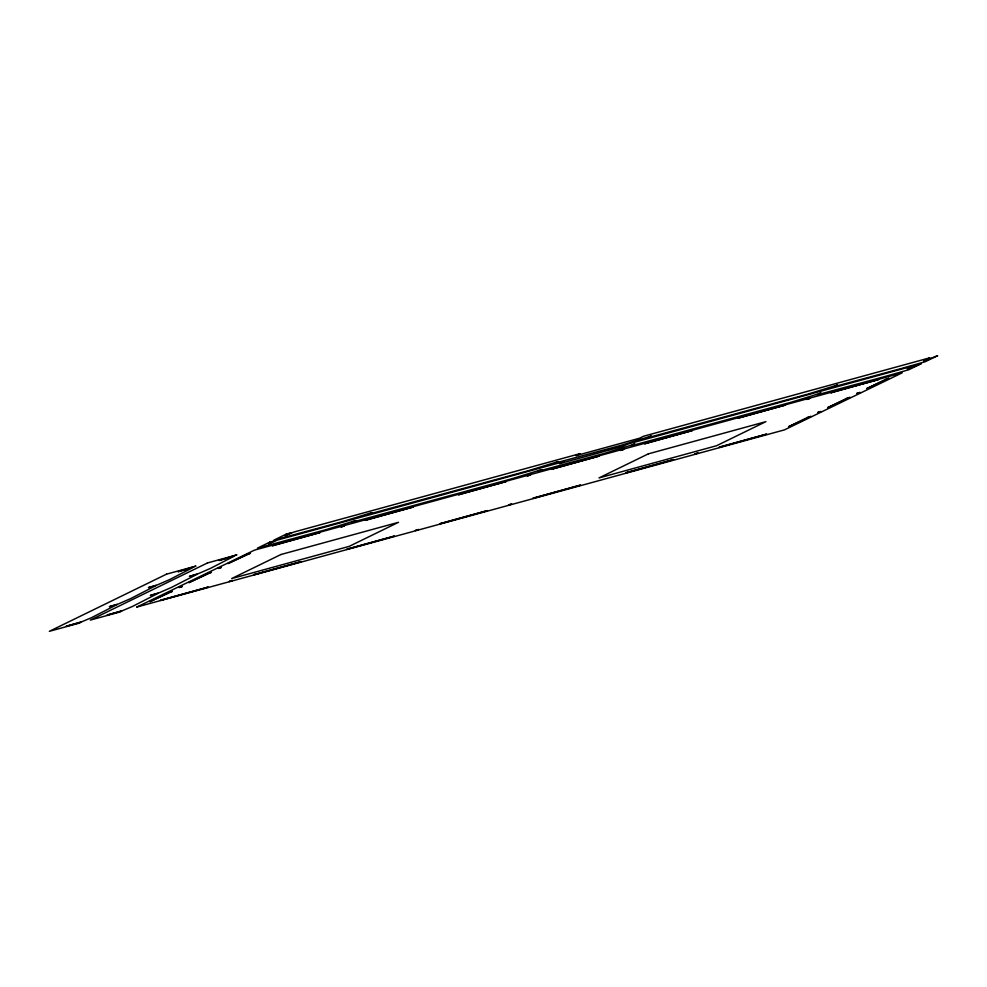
<?xml version="1.0" encoding="UTF-8"?>
<svg xmlns="http://www.w3.org/2000/svg" width="987" height="987" viewBox="0 0 987 987"><rect width="100%" height="100%" fill="white"/><g stroke="black" fill="none" stroke-linecap="round" stroke-linejoin="round"><path stroke-width="1.48" d="M136.872 607.03L784.492 429.863L902.18 372.839L254.547 550.104L136.872 607.03M179.029 587.475L182.188 586.512L179.029 587.475M218.102 568.426L221.261 567.451L218.102 568.426M229.342 581.479L232.5 580.516L229.342 581.479M341.194 526.91L344.352 525.948L341.194 526.91M415.478 530.488L418.636 529.513L415.478 530.488M508.552 504.986L511.71 504.024L508.65 504.925M527.329 475.919L530.488 474.957L527.329 475.919M620.404 450.417L623.562 449.455L620.404 450.417M694.688 453.995L697.846 453.021L694.688 453.995M806.539 399.427L809.698 398.464L806.539 399.427M817.779 412.48L820.937 411.517L817.779 412.48M856.852 393.431L860.01 392.456L856.852 393.431M166.544 574.15L49.35 631.322L78.738 623.278L80.798 622.266L66.104 626.301L82.032 621.674L91.446 617.702L117.194 604.513L109.347 606.66L118.428 603.921L130.518 598.653L156.254 585.464L148.42 587.61L157.488 584.859L169.579 579.591L192.65 567.71L177.956 571.732L195.944 566.106L166.544 574.15M207.517 562.935L90.31 620.107L119.698 612.051L121.759 611.052L107.065 615.074L122.993 610.447L132.406 606.487L158.154 593.298L150.32 595.445L159.388 592.693L171.479 587.425L197.215 574.237L189.381 576.383L198.449 573.632L210.539 568.364L233.611 556.483L218.917 560.505L236.905 554.879L207.517 562.935M269.722 542.171L257.397 548.192L325.957 529.674L355.221 520.692L354.395 521.087L355.863 520.692L351.927 522.296L512.093 478.683L541.357 469.689L540.531 470.096L541.999 469.689L538.063 471.292L605.167 453.181L634.431 444.199L633.605 444.594L635.073 444.199L631.137 445.803L791.303 402.19L820.567 393.196L819.741 393.603L821.209 393.196L817.273 394.8L884.377 376.689L908.879 369.706L921.216 363.697L910.15 368.04L907.201 368.854L913.37 365.844L627.313 444.212L623.192 446.223L559.518 463.668L563.626 461.657L277.569 540.025L268.464 543.837L274.62 540.839L269.722 542.171M286.168 534.152L273.831 540.173L342.403 521.654L371.655 512.672L370.841 513.067L372.309 512.672L368.373 514.276L528.538 470.663L557.803 461.669L556.976 462.076L558.445 461.669L554.509 463.273L621.6 445.162L650.865 436.18L650.038 436.575L651.519 436.18L647.571 437.784L807.748 394.171L837.001 385.177L836.186 385.584L837.655 385.177L833.719 386.781L900.81 368.669L925.312 361.686L937.65 355.678L926.583 360.021L923.647 360.835L929.816 357.825L643.746 436.192L639.638 438.203L575.952 455.649L580.072 453.638L294.003 532.005L284.898 535.818L291.066 532.82L286.168 534.152M169.382 592.175L149.839 601.712L172.318 591.373L169.382 592.175M208.442 573.126L188.912 582.651L211.378 572.312L208.442 573.126M247.503 554.065L227.972 563.589L250.451 553.263L247.503 554.065M161.732 599.837L160.499 600.441L208.269 587.08L161.732 599.837M273.584 545.268L272.35 545.873L320.121 532.524L273.584 545.268M280.962 554.509L231.612 578.579L349.164 546.379L398.514 522.296L280.962 554.509M254.806 574.335L253.573 574.94L301.343 561.591L254.806 574.335M366.658 519.767L365.424 520.371L413.195 507.022L366.658 519.767M347.868 548.834L346.634 549.438L394.405 536.089L347.868 548.834M459.72 494.277L458.486 494.869L506.257 481.52L459.72 494.277M440.942 523.344L439.708 523.949L487.479 510.587L440.942 523.344M552.794 468.776L551.56 469.38L599.331 456.031L552.794 468.776M534.004 497.843L532.783 498.447L580.541 485.098L534.004 497.843M645.868 443.274L644.634 443.879L692.393 430.529L645.868 443.274M648.336 453.86L598.986 477.93L716.55 445.729L765.9 421.646L648.336 453.86M627.078 472.341L625.844 472.946L673.615 459.597L627.078 472.341M738.93 417.785L737.696 418.377L785.467 405.028L738.93 417.785M720.152 446.852L718.918 447.456L766.677 434.095L720.152 446.852M832.004 392.283L830.77 392.888L878.541 379.539L832.004 392.283M808.119 417.18L788.588 426.717L811.067 416.378L808.119 417.18M847.191 398.131L827.661 407.656L850.128 397.317L847.191 398.131M886.252 379.07L866.722 388.594L889.188 378.268L886.252 379.07"/></g></svg>
